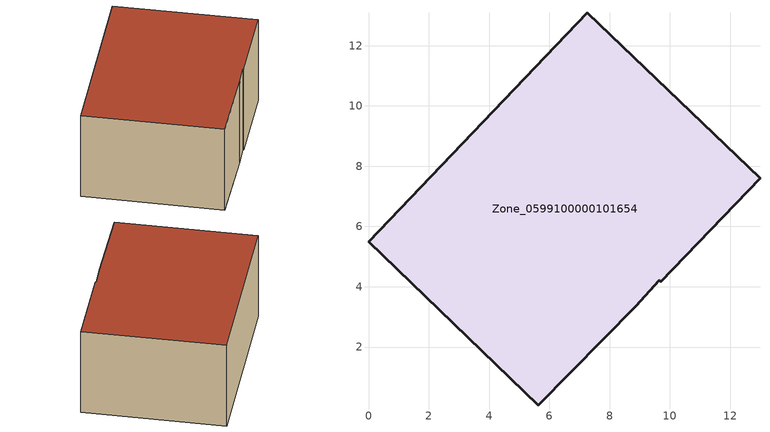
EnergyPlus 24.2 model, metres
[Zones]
Zone_0599100000101654
 floor ground (C_G): 12.99,7.6 9.7,4.17 9.65,4.22 8.87,3.35 5.63,0.07 0,5.5 7.26,13.09 z1.52
 wall outside (C_F): 12.99,7.6 7.26,13.09 0,5.5 5.63,0.07 8.87,3.35 9.65,4.22 9.7,4.17 12.99,7.6 z1.52:6.77
 roof outside (C_R): 9.7,4.17 12.99,7.6 7.26,13.09 0,5.5 5.63,0.07 8.87,3.35 9.65,4.22 z6.77
[BUILDING]
Pand.0599100000101654: North Axis=0; Terrain=City; Loads Convergence Tolerance Value=0.04; Temperature Convergence Tolerance Value=0.4; Solar Distribution=FullExterior; Maximum Number of Warmup Days=25; Minimum Number of Warmup Days=1
[Site:Location]
Rotterdam.The.Hague.AP_ZH_NLD Design_Conditions: Latitude=51.96; Longitude=4.45; Time Zone=1; Elevation=-4.5
[SITE:GROUNDTEMPERATURE:BUILDINGSURFACE]
18, 18, 18, 18, 18, 18, 18, 18, 18, 18, 18, 18
[MATERIAL] Thermal Absorptance=0.9; Solar Absorptance=0.7; Visible Absorptance=0.7
Name | Roughness | Thickness | Conductivity | Density | Specific Heat
G.D.1965 | MediumSmooth | 0.15 | 1 | 540 | 1210
F.D.1965 | Rough | 0.3 | 0.857143 | 1920 | 840
R.D.1965 | MediumRough | 0.2 | 0.08 | 1500 | 1000
[CONSTRUCTION]
C_G: G.D.1965
C_F: F.D.1965
C_R: R.D.1965
[ZONE]
Zone_0599100000101654: Type=1; Multiplier=1; Ceiling Height=Autocalculate; Volume=Autocalculate; Floor Area=autocalculate; Part of Total Floor Area=Yes
[ZONEINFILTRATION:DESIGNFLOWRATE]
Infil_Zone_0599100000101654: Zone or ZoneList or Space or SpaceList=Zone_0599100000101654; Schedule=AlwaysOn; Design Flow Rate Calculation Method=Flow/Area; Flow Rate per Floor Area=0.0042; Constant Term Coefficient=1; Temperature Term Coefficient=0; Velocity Term Coefficient=0; Velocity Squared Term Coefficient=0
[HVACTEMPLATE:ZONE:IDEALLOADSAIRSYSTEM]
Zone_0599100000101654: Maximum Heating Supply Air Temperature=50; Minimum Cooling Supply Air Temperature=13; Maximum Heating Supply Air Humidity Ratio=0.0156; Minimum Cooling Supply Air Humidity Ratio=0.0077; Heating Limit=NoLimit; Cooling Limit=NoLimit; Dehumidification Control Type=ConstantSensibleHeatRatio; Cooling Sensible Heat Ratio=0.7; Dehumidification Setpoint=60; Humidification Control Type=None; Humidification Setpoint=30; Outdoor Air Method=None; Outdoor Air Flow Rate per Person=0.00944; Outdoor Air Flow Rate per Zone Floor Area=0; Outdoor Air Flow Rate per Zone=0; Demand Controlled Ventilation Type=None; Outdoor Air Economizer Type=NoEconomizer; Heat Recovery Type=None; Sensible Heat Recovery Effectiveness=0.7; Latent Heat Recovery Effectiveness=0.65
[ZONECONTROL:THERMOSTAT]
ThermostatControl_Zone_0599100000101654: Zone or ZoneList=Zone_0599100000101654; Control Type Schedule=DualSetpointControlType; Control 1=Thermostat_Zone_0599100000101654; Temperature Difference Between Cutout And Setpoint=0
[THERMOSTATSETPOINT:DUALSETPOINT]
Thermostat_Zone_0599100000101654: Heating Setpoint Temperature Schedule=HeatingSetpoint_Zone_0599100000101654; Cooling Setpoint Temperature Schedule=CoolingSetpoint_Zone_0599100000101654
[SCHEDULE:COMPACT]
HeatingSetpoint_Zone_0599100000101654: Through: 12/31, For: AllDays, Until: 24:00, 21
CoolingSetpoint_Zone_0599100000101654: Through: 12/31, For: AllDays, Until: 24:00, 24
DualSetpointControlType: Through: 12/31, For: AllDays, Until: 24:00, 4
AlwaysOn: Through: 12/31, For: AllDays, Until: 24:00, 1
